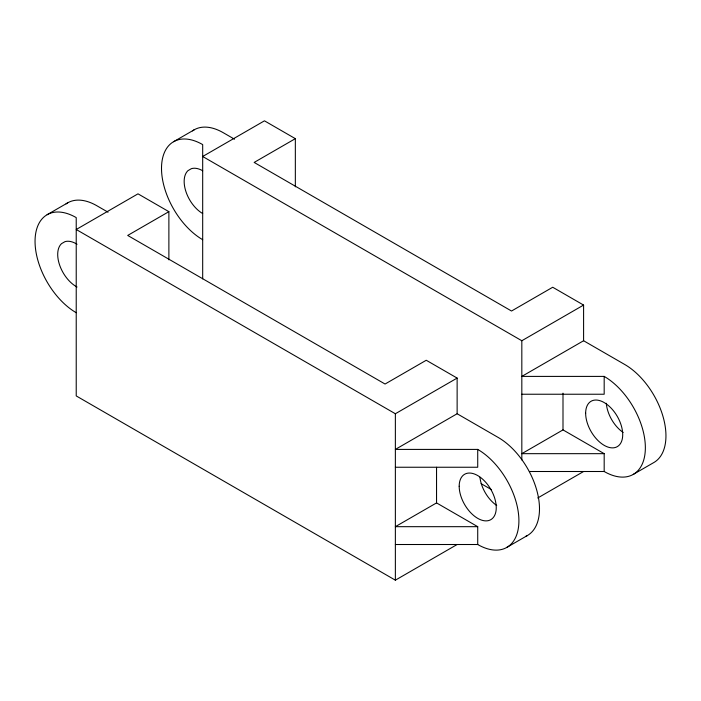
<?xml version="1.0" encoding="UTF-8"?>
<svg xmlns="http://www.w3.org/2000/svg" width="701" height="701" viewBox="0 0 701 701"><rect width="100%" height="100%" fill="white"/><g stroke="black" fill="none" stroke-linecap="round" stroke-linejoin="round"><path stroke-width="1.05" d="M47.107 214.725L67.699 202.843M173.568 141.716L194.159 129.834M168.88 259.843L168.88 211.667L127.705 235.44L385.068 384.034L426.252 360.261L457.131 378.084L457.131 413.748L395.364 449.411L477.723 449.411A58.236 33.622 60 0 1 518.906 520.738A58.236 33.622 60 0 1 477.723 544.511L395.364 544.511M295.34 186.834L295.34 138.658L254.156 162.43L511.528 311.025L552.712 287.244L583.591 305.075L583.591 340.739L521.824 376.402L604.183 376.402A58.236 33.622 60 0 1 645.358 447.729A58.236 33.622 60 0 1 604.183 471.501L529.413 471.501M168.88 211.667L138.001 193.835L76.225 229.499L395.364 413.748L457.131 378.084M295.34 138.658L264.452 120.826L202.685 156.489L521.824 340.739L583.591 305.075M477.723 526.679L436.548 502.906L395.364 526.679L477.723 526.679L477.723 544.511M604.183 453.67L562.999 429.897L521.824 453.67L604.183 453.67L604.183 471.501M76.225 312.707A58.236 33.622 60 0 1 35.05 241.389A58.236 33.622 60 0 1 76.225 217.608L76.225 395.925L395.364 580.174L457.131 544.511M537.737 497.982L583.591 471.501M506.841 547.393L527.432 535.511M633.301 474.384L653.893 462.502A58.236 33.622 60 0 0 662.813 415.833A58.236 33.622 60 0 0 624.775 364.511L583.591 340.739M521.824 394.234L604.183 394.234L604.183 376.402M395.364 467.243L477.723 467.243L477.723 449.411M234.511 139.201L223.277 132.717A58.236 33.622 60 0 0 192.521 130.885M108.05 212.21L96.817 205.726A58.236 33.622 60 0 0 66.06 203.895M457.131 413.748L498.315 437.529A58.236 33.622 60 0 1 536.8 490.376A58.236 33.622 60 0 1 525.697 536.396M481.105 483.655L491.524 489.666M562.999 393.156L562.999 429.897M521.824 340.739L521.824 459.961M436.548 467.243L436.548 502.906M395.364 413.748L395.364 580.174M202.685 278.858L202.685 144.599A58.236 33.622 60 0 0 161.51 168.38A58.236 33.622 60 0 0 202.685 239.698M623.163 432.447A26.209 15.133 60 0 1 606.312 403.268M202.685 213.551A26.209 15.133 60 0 1 186.072 192.021A26.209 15.133 60 0 1 187.982 170.641L191.408 168.661A26.209 15.133 60 0 1 202.685 170.755M496.702 505.465A26.209 15.133 60 0 1 479.94 477.258M77.04 287.007A26.209 15.133 60 0 1 59.795 265.556A26.209 15.133 60 0 1 61.53 243.65L64.948 241.67A26.209 15.133 60 0 1 77.04 244.255M585.65 413.257A26.209 15.133 60 0 0 613.445 447.834A26.209 15.133 60 0 0 613.445 410.768A26.209 15.133 60 0 0 585.65 413.257M459.19 486.266A26.209 15.133 60 0 0 486.985 520.843A26.209 15.133 60 0 0 486.985 483.778A26.209 15.133 60 0 0 459.19 486.266"/></g></svg>
